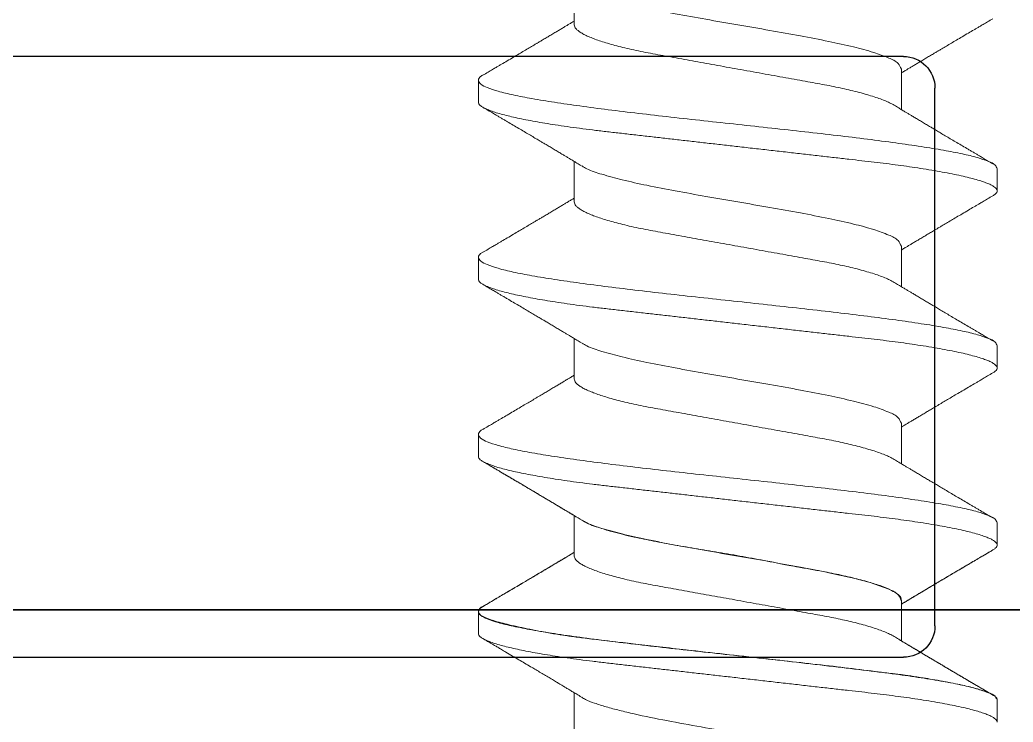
# Model space of a CAD drawing. Extents: x -82 to 113, y -82 to 93.
# Drawn here: x 8.3427 to 8.6567, y 87.023 to 87.245 of the extents above; entities that cross this region are included whole.
import ezdxf

# ---------------------------------------------------------------- set-up
doc = ezdxf.new("R2010")
doc.units = 0
doc.header["$MEASUREMENT"] = 0
doc.linetypes.add('SLD-Solid', pattern=[0])
doc.layers.get('0').update_dxf_attribs({"linetype": 'CONTINUOUS'})
for name, color, linetype in [('Ballons', 7, 'CONTINUOUS'), ('DIM', 7, 'CONTINUOUS'), ('INERTIA', 7, 'CONTINUOUS'), ('VENT', 5, 'CONTINUOUS')]:
    doc.layers.add(name, color=color, linetype=linetype)

# ---------------------------------------------------------------- blocks, each defined once
blk = doc.blocks.new('NO 8 2 IN')
at = {"color": 7, "linetype": 'SLD-Solid', "lineweight": 15}
for p, q in [((0.6985, 0.082), (0.6915, 0.082)), ((0.7545, 0.082), (0.7475, 0.082)), ((0.8105, 0.082), (0.8035, 0.082)), ((0.8665, 0.082), (0.8595, 0.082)), ((0.8665, 0.082), (0.85953, 0.082)), ((0.674, 0.05169), (0.66121, 0.05169)), ((0.73, 0.05169), (0.71721, 0.05169)), ((0.786, 0.05169), (0.77321, 0.05169)), ((0.842, 0.05169), (0.82921, 0.05169)), ((0.842, 0.05169), (0.82921, 0.05169)), ((0.898, 0.05169), (0.88521, 0.05169)), ((0.688, -0.05169), (0.70079, -0.05169)), ((0.744, -0.05169), (0.75679, -0.05169)), ((0.8, -0.05169), (0.81279, -0.05169)), ((0.85597, -0.05169), (0.86879, -0.05169)), ((0.856, -0.05169), (0.86879, -0.05169)), ((0.7195, -0.082), (0.7265, -0.082)), ((0.7755, -0.082), (0.7825, -0.082)), ((0.8315, -0.082), (0.8385, -0.082)), ((0.8875, -0.082), (0.8945, -0.082)), ((0.8875, -0.082), (0.8945, -0.082))]:
    blk.add_line(p, q, dxfattribs=at)
for points, knots in [([(0.68986, 0.08045), (0.68999, 0.08074), (0.69031, 0.08144), (0.69152, 0.08233), (0.69307, 0.08107), (0.69401, 0.07885), (0.69518, 0.07537), (0.69628, 0.07064), (0.69743, 0.0647), (0.69857, 0.05766), (0.69972, 0.04964), (0.70088, 0.04077), (0.70203, 0.0312), (0.70319, 0.0211), (0.70434, 0.01064), (0.7055, 0), (0.70666, -0.01064), (0.70781, -0.0211), (0.70897, -0.03121), (0.71012, -0.04077), (0.71128, -0.04964), (0.71243, -0.05766), (0.71357, -0.06471), (0.71472, -0.07062), (0.71581, -0.07541), (0.71699, -0.07877), (0.71793, -0.08123), (0.71908, -0.0818), (0.7195, -0.082)], [0, 0, 0, 0, 0.005731, 0.013729, 0.021728, 0.035806, 0.057192, 0.085897, 0.121575, 0.16369, 0.211566, 0.264413, 0.32135, 0.381419, 0.443609, 0.506868, 0.570127, 0.632316, 0.692385, 0.749321, 0.802168, 0.850043, 0.892157, 0.927835, 0.956539, 0.977925, 0.992001, 1, 1, 1, 1]), ([(0.6985, 0.082), (0.69867, 0.08196), (0.69908, 0.08188), (0.69959, 0.08134), (0.70013, 0.08055), (0.70067, 0.07943), (0.70124, 0.078), (0.70182, 0.07624), (0.70239, 0.07424), (0.70294, 0.07201), (0.70349, 0.06959), (0.70404, 0.06692), (0.70458, 0.06404), (0.70511, 0.06094), (0.70566, 0.05756), (0.7062, 0.05389), (0.70674, 0.04995), (0.70726, 0.04587), (0.70776, 0.04167), (0.70825, 0.03731), (0.70877, 0.03278), (0.70929, 0.02821), (0.70981, 0.02362), (0.71033, 0.01904), (0.71087, 0.01436), (0.71141, 0.00962), (0.71195, 0.00482), (0.71252, -0.00015), (0.7131, -0.00526), (0.71369, -0.01048), (0.71428, -0.01564), (0.71486, -0.02071), (0.71542, -0.02565), (0.71597, -0.03045), (0.71648, -0.03495), (0.71696, -0.03915), (0.7174, -0.04309), (0.71787, -0.04691), (0.71835, -0.05063), (0.71885, -0.05422), (0.71938, -0.05776), (0.71993, -0.06122), (0.72052, -0.06456), (0.72111, -0.06766), (0.7217, -0.07048), (0.7223, -0.07301), (0.72289, -0.07524), (0.72346, -0.07712), (0.72401, -0.07865), (0.72452, -0.07985), (0.72502, -0.08079), (0.72551, -0.08145), (0.72598, -0.0819), (0.72634, -0.08197), (0.7265, -0.082)], [0, 0, 0, 0, 0.003092, 0.007218, 0.012848, 0.020196, 0.029358, 0.040368, 0.053221, 0.066587, 0.081415, 0.097635, 0.11516, 0.13389, 0.153715, 0.176448, 0.200174, 0.224724, 0.249924, 0.275905, 0.303091, 0.331379, 0.358167, 0.385658, 0.413725, 0.442232, 0.471038, 0.499994, 0.531578, 0.562966, 0.593968, 0.624401, 0.654092, 0.682884, 0.710636, 0.735058, 0.758526, 0.78147, 0.803831, 0.825476, 0.846274, 0.867849, 0.888108, 0.906911, 0.924131, 0.939662, 0.953422, 0.965357, 0.974672, 0.982441, 0.988705, 0.993557, 0.99719, 1, 1, 1, 1]), ([(0.74586, 0.08045), (0.74599, 0.08074), (0.74631, 0.08144), (0.74752, 0.08233), (0.74907, 0.08107), (0.75001, 0.07885), (0.75118, 0.07537), (0.75228, 0.07064), (0.75343, 0.0647), (0.75457, 0.05766), (0.75572, 0.04964), (0.75688, 0.04077), (0.75803, 0.0312), (0.75919, 0.0211), (0.76034, 0.01064), (0.7615, 0), (0.76266, -0.01064), (0.76381, -0.0211), (0.76497, -0.03121), (0.76612, -0.04077), (0.76728, -0.04964), (0.76843, -0.05766), (0.76957, -0.06471), (0.77072, -0.07062), (0.77181, -0.07541), (0.77299, -0.07877), (0.77393, -0.08123), (0.77508, -0.0818), (0.7755, -0.082)], [0, 0, 0, 0, 0.0057312, 0.0137294, 0.0217283, 0.0358057, 0.0571924, 0.0858972, 0.1215754, 0.1636904, 0.2115661, 0.2644133, 0.3213499, 0.3814193, 0.4436088, 0.5068678, 0.5701267, 0.6323161, 0.6923852, 0.7493214, 0.8021681, 0.8500432, 0.8921576, 0.9278349, 0.956539, 0.9779248, 0.9920013, 1, 1, 1, 1]), ([(0.7545, 0.082), (0.75467, 0.08196), (0.75508, 0.08188), (0.75559, 0.08134), (0.75613, 0.08055), (0.75667, 0.07943), (0.75724, 0.078), (0.75782, 0.07624), (0.75839, 0.07424), (0.75894, 0.07201), (0.75949, 0.06959), (0.76004, 0.06692), (0.76058, 0.06404), (0.76111, 0.06094), (0.76166, 0.05756), (0.7622, 0.05389), (0.76274, 0.04995), (0.76326, 0.04587), (0.76376, 0.04167), (0.76425, 0.03731), (0.76477, 0.03278), (0.76529, 0.02821), (0.76581, 0.02362), (0.76633, 0.01904), (0.76687, 0.01436), (0.76741, 0.00962), (0.76795, 0.00482), (0.76852, -0.00015), (0.7691, -0.00526), (0.76969, -0.01048), (0.77028, -0.01564), (0.77086, -0.02071), (0.77142, -0.02565), (0.77197, -0.03045), (0.77248, -0.03495), (0.77296, -0.03915), (0.7734, -0.04309), (0.77387, -0.04691), (0.77435, -0.05063), (0.77485, -0.05422), (0.77538, -0.05776), (0.77593, -0.06122), (0.77652, -0.06456), (0.77711, -0.06766), (0.7777, -0.07048), (0.7783, -0.07301), (0.77889, -0.07524), (0.77946, -0.07712), (0.78001, -0.07865), (0.78052, -0.07985), (0.78102, -0.08079), (0.78151, -0.08145), (0.78198, -0.0819), (0.78234, -0.08197), (0.7825, -0.082)], [0, 0, 0, 0, 0.003092, 0.007218, 0.012848, 0.020196, 0.029358, 0.040369, 0.053221, 0.066587, 0.081415, 0.097635, 0.11516, 0.13389, 0.153715, 0.176448, 0.200174, 0.224724, 0.249924, 0.275906, 0.303091, 0.331379, 0.358168, 0.385658, 0.413725, 0.442232, 0.471038, 0.499995, 0.531578, 0.562966, 0.593969, 0.624401, 0.654092, 0.682884, 0.710636, 0.735058, 0.758527, 0.78147, 0.803831, 0.825476, 0.846274, 0.867849, 0.888108, 0.906911, 0.924131, 0.939662, 0.953422, 0.965357, 0.974673, 0.982441, 0.988705, 0.993557, 0.99719, 1, 1, 1, 1]), ([(0.80186, 0.08045), (0.80199, 0.08074), (0.80231, 0.08144), (0.80352, 0.08233), (0.80507, 0.08107), (0.80601, 0.07885), (0.80718, 0.07537), (0.80828, 0.07064), (0.80943, 0.0647), (0.81057, 0.05766), (0.81172, 0.04964), (0.81288, 0.04077), (0.81403, 0.0312), (0.81519, 0.0211), (0.81634, 0.01064), (0.8175, 0), (0.81866, -0.01064), (0.81981, -0.0211), (0.82097, -0.03121), (0.82212, -0.04077), (0.82328, -0.04964), (0.82443, -0.05766), (0.82557, -0.06471), (0.82672, -0.07062), (0.82781, -0.07541), (0.82899, -0.07877), (0.82993, -0.08123), (0.83108, -0.0818), (0.8315, -0.082)], [0, 0, 0, 0, 0.005731, 0.013729, 0.021728, 0.035806, 0.057192, 0.085897, 0.121575, 0.16369, 0.211566, 0.264413, 0.32135, 0.381419, 0.443609, 0.506868, 0.570127, 0.632316, 0.692385, 0.749321, 0.802168, 0.850043, 0.892158, 0.927835, 0.956539, 0.977925, 0.992002, 1, 1, 1, 1]), ([(0.8105, 0.082), (0.81067, 0.08196), (0.81108, 0.08188), (0.81159, 0.08134), (0.81213, 0.08055), (0.81267, 0.07943), (0.81324, 0.078), (0.81382, 0.07624), (0.81439, 0.07424), (0.81494, 0.07201), (0.81549, 0.06959), (0.81604, 0.06692), (0.81658, 0.06404), (0.81711, 0.06094), (0.81766, 0.05756), (0.8182, 0.05389), (0.81874, 0.04995), (0.81926, 0.04587), (0.81976, 0.04167), (0.82025, 0.03731), (0.82077, 0.03278), (0.82129, 0.02821), (0.82181, 0.02362), (0.82233, 0.01904), (0.82287, 0.01436), (0.82341, 0.00962), (0.82395, 0.00482), (0.82452, -0.00015), (0.8251, -0.00526), (0.82569, -0.01048), (0.82628, -0.01564), (0.82686, -0.02071), (0.82742, -0.02565), (0.82797, -0.03045), (0.82848, -0.03495), (0.82896, -0.03915), (0.8294, -0.04309), (0.82987, -0.04691), (0.83035, -0.05063), (0.83085, -0.05422), (0.83138, -0.05776), (0.83193, -0.06122), (0.83252, -0.06456), (0.83311, -0.06766), (0.8337, -0.07048), (0.8343, -0.07301), (0.83489, -0.07524), (0.83546, -0.07712), (0.83601, -0.07865), (0.83652, -0.07985), (0.83702, -0.08079), (0.83751, -0.08145), (0.83798, -0.0819), (0.83834, -0.08197), (0.8385, -0.082)], [0, 0, 0, 0, 0.003092, 0.007218, 0.012848, 0.020196, 0.029358, 0.040369, 0.053221, 0.066587, 0.081415, 0.097635, 0.11516, 0.13389, 0.153715, 0.176448, 0.200175, 0.224724, 0.249925, 0.275906, 0.303091, 0.331379, 0.358168, 0.385658, 0.413725, 0.442232, 0.471038, 0.499995, 0.531578, 0.562967, 0.593969, 0.624401, 0.654092, 0.682884, 0.710637, 0.735058, 0.758527, 0.78147, 0.803831, 0.825476, 0.846274, 0.867849, 0.888108, 0.906911, 0.924131, 0.939662, 0.953423, 0.965357, 0.974673, 0.982441, 0.988705, 0.993557, 0.99719, 1, 1, 1, 1]), ([(0.85786, 0.08045), (0.85799, 0.08074), (0.85831, 0.08144), (0.85952, 0.08233), (0.86107, 0.08107), (0.86201, 0.07885), (0.86318, 0.07537), (0.86428, 0.07064), (0.86543, 0.0647), (0.86657, 0.05766), (0.86772, 0.04964), (0.86888, 0.04077), (0.87003, 0.0312), (0.87119, 0.0211), (0.87234, 0.01064), (0.8735, 0), (0.87466, -0.01064), (0.87581, -0.0211), (0.87697, -0.03121), (0.87812, -0.04077), (0.87928, -0.04964), (0.88043, -0.05766), (0.88157, -0.06471), (0.88272, -0.07062), (0.88381, -0.07541), (0.885, -0.07875), (0.88587, -0.08116), (0.88692, -0.08168), (0.88724, -0.08185)], [0, 0, 0, 0, 0.005741, 0.013754, 0.021767, 0.035869, 0.057293, 0.086049, 0.12179, 0.163979, 0.21194, 0.26488, 0.321917, 0.382093, 0.444392, 0.507763, 0.571133, 0.633432, 0.693607, 0.750644, 0.803584, 0.851544, 0.893732, 0.929473, 0.958227, 0.979651, 0.993752, 1, 1, 1, 1]), ([(0.85793, 0.08041), (0.85812, 0.08085), (0.85848, 0.08171), (0.86026, 0.08222), (0.86147, 0.07989), (0.86259, 0.07684), (0.86388, 0.07178), (0.86496, 0.06668), (0.86576, 0.06251), (0.86618, 0.06019), (0.8664, 0.05897), (0.86651, 0.05835), (0.86657, 0.05803), (0.8666, 0.05788), (0.86661, 0.0578), (0.86662, 0.05776), (0.86662, 0.05774), (0.86662, 0.05773), (0.86662, 0.05772), (0.86662, 0.05772), (0.86662, 0.05772), (0.86662, 0.05772), (0.86672, 0.05703), (0.86692, 0.05588), (0.86716, 0.05417), (0.8674, 0.05248), (0.86767, 0.05045), (0.86798, 0.04808), (0.86832, 0.04532), (0.8687, 0.04217), (0.8692, 0.03776), (0.86987, 0.0319), (0.87072, 0.02442), (0.87179, 0.01508), (0.87301, 0.00415), (0.87436, -0.00798), (0.87571, -0.01994), (0.87706, -0.0313), (0.87814, -0.04029), (0.87885, -0.04621), (0.87918, -0.04903), (0.87935, -0.0504), (0.87943, -0.05108), (0.87947, -0.05141), (0.87949, -0.05158), (0.8795, -0.05166), (0.8795, -0.0517), (0.8795, -0.05172), (0.87951, -0.05173), (0.87951, -0.05174), (0.87951, -0.05174), (0.87951, -0.05174), (0.87953, -0.0519), (0.87957, -0.05228), (0.87966, -0.05293), (0.87977, -0.05374), (0.88005, -0.05565), (0.88045, -0.05825), (0.881, -0.06161), (0.88155, -0.06478), (0.88233, -0.06881), (0.88327, -0.07305), (0.88436, -0.07695), (0.88531, -0.07952), (0.88613, -0.08101), (0.88682, -0.08185), (0.88732, -0.08196), (0.8875, -0.082)], [0, 0, 0, 0, 0.008288, 0.015815, 0.02672, 0.047073, 0.077224, 0.116716, 0.13973, 0.152002, 0.158323, 0.161529, 0.163143, 0.163953, 0.164359, 0.164562, 0.164663, 0.164714, 0.164739, 0.164752, 0.164758, 0.164762, 0.164765, 0.17707, 0.185225, 0.195238, 0.207216, 0.221279, 0.23755, 0.256156, 0.277217, 0.315911, 0.360164, 0.409986, 0.481747, 0.554052, 0.625314, 0.693969, 0.755924, 0.785062, 0.799105, 0.805988, 0.809393, 0.811087, 0.811931, 0.812353, 0.812564, 0.812669, 0.812722, 0.812748, 0.812761, 0.812768, 0.812771, 0.815653, 0.819509, 0.824314, 0.830037, 0.853487, 0.870809, 0.889988, 0.91033, 0.943276, 0.966454, 0.981801, 0.99127, 0.996748, 1, 1, 1, 1]), ([(0.8665, 0.082), (0.86667, 0.08196), (0.86708, 0.08188), (0.86759, 0.08134), (0.86813, 0.08055), (0.86867, 0.07943), (0.86924, 0.078), (0.86982, 0.07624), (0.87039, 0.07424), (0.87094, 0.07201), (0.87149, 0.06959), (0.87204, 0.06692), (0.87258, 0.06404), (0.87311, 0.06094), (0.87366, 0.05756), (0.8742, 0.05389), (0.87474, 0.04995), (0.87526, 0.04587), (0.87576, 0.04167), (0.87625, 0.03731), (0.87677, 0.03278), (0.87729, 0.02821), (0.87781, 0.02362), (0.87833, 0.01904), (0.87887, 0.01436), (0.87941, 0.00962), (0.87995, 0.00482), (0.88052, -0.00015), (0.8811, -0.00526), (0.88169, -0.01048), (0.88228, -0.01564), (0.88286, -0.02071), (0.88342, -0.02565), (0.88397, -0.03045), (0.88448, -0.03495), (0.88496, -0.03915), (0.8854, -0.04309), (0.88587, -0.04691), (0.88635, -0.05063), (0.88685, -0.05422), (0.88738, -0.05776), (0.88793, -0.06122), (0.88852, -0.06456), (0.88911, -0.06766), (0.8897, -0.07048), (0.8903, -0.07301), (0.89089, -0.07524), (0.89146, -0.07712), (0.89201, -0.07865), (0.89252, -0.07985), (0.89302, -0.08079), (0.89351, -0.08145), (0.89398, -0.0819), (0.89434, -0.08197), (0.8945, -0.082)], [0, 0, 0, 0, 0.003092, 0.007218, 0.012848, 0.020196, 0.029358, 0.040369, 0.053221, 0.066587, 0.081415, 0.097635, 0.11516, 0.13389, 0.153715, 0.176448, 0.200175, 0.224724, 0.249925, 0.275906, 0.303091, 0.331379, 0.358168, 0.385658, 0.413725, 0.442232, 0.471038, 0.499995, 0.531578, 0.562967, 0.593969, 0.624401, 0.654092, 0.682884, 0.710637, 0.735058, 0.758527, 0.78147, 0.803831, 0.825476, 0.846274, 0.867849, 0.888108, 0.906911, 0.924131, 0.939662, 0.953423, 0.965357, 0.974673, 0.982441, 0.988705, 0.993557, 0.99719, 1, 1, 1, 1]), ([(0.8665, 0.082), (0.86667, 0.08196), (0.86708, 0.08188), (0.86759, 0.08134), (0.86813, 0.08055), (0.86867, 0.07943), (0.86924, 0.078), (0.86982, 0.07624), (0.87039, 0.07424), (0.87094, 0.07201), (0.87149, 0.06959), (0.87204, 0.06692), (0.87258, 0.06404), (0.87311, 0.06094), (0.87366, 0.05756), (0.8742, 0.05389), (0.87474, 0.04995), (0.87526, 0.04587), (0.87576, 0.04167), (0.87625, 0.03731), (0.87677, 0.03278), (0.87729, 0.02821), (0.87781, 0.02362), (0.87833, 0.01904), (0.87887, 0.01436), (0.87941, 0.00962), (0.87995, 0.00482), (0.88052, -0.00015), (0.8811, -0.00526), (0.88169, -0.01048), (0.88228, -0.01564), (0.88286, -0.02071), (0.88342, -0.02565), (0.88397, -0.03045), (0.88448, -0.03495), (0.88496, -0.03915), (0.8854, -0.04309), (0.88587, -0.04691), (0.88635, -0.05063), (0.88685, -0.05422), (0.88738, -0.05776), (0.88793, -0.06122), (0.88852, -0.06456), (0.88911, -0.06766), (0.8897, -0.07048), (0.8903, -0.07301), (0.89089, -0.07524), (0.89146, -0.07712), (0.89201, -0.07865), (0.89252, -0.07985), (0.89302, -0.08079), (0.89351, -0.08145), (0.89398, -0.0819), (0.89434, -0.08197), (0.8945, -0.082)], [0, 0, 0, 0, 0.0030922, 0.0072181, 0.0128484, 0.0201962, 0.0293579, 0.0403687, 0.0532214, 0.0665875, 0.0814155, 0.097635, 0.1151599, 0.1338904, 0.1537149, 0.1764479, 0.2001745, 0.2247242, 0.2499245, 0.2759056, 0.3030907, 0.3313793, 0.3581676, 0.385658, 0.4137247, 0.4422324, 0.4710383, 0.4999946, 0.5315781, 0.5629665, 0.5939686, 0.6244012, 0.6540923, 0.6828844, 0.7106365, 0.7350577, 0.7585265, 0.7814702, 0.803831, 0.825476, 0.8462743, 0.8678486, 0.8881084, 0.906911, 0.9241308, 0.9396618, 0.9534224, 0.9653573, 0.9746726, 0.982441, 0.9887047, 0.9935572, 0.9971898, 1, 1, 1, 1]), ([(0.68994, 0.08062), (0.68962, 0.08006), (0.68901, 0.07903), (0.68818, 0.07762), (0.68751, 0.07648), (0.68695, 0.07553), (0.68626, 0.07436), (0.68536, 0.07282), (0.68427, 0.07098), (0.68321, 0.06918), (0.68223, 0.06752), (0.6813, 0.06596), (0.68053, 0.06465), (0.67991, 0.06361), (0.67939, 0.06273), (0.67879, 0.06173), (0.67812, 0.0606), (0.67739, 0.05936), (0.67667, 0.05816), (0.67598, 0.057), (0.67533, 0.05592), (0.67474, 0.05493), (0.67419, 0.05401), (0.67365, 0.05311), (0.67319, 0.05234), (0.67289, 0.05184), (0.67279, 0.05169)], [0, 0, 0, 0, 0.057982, 0.10656, 0.145743, 0.175978, 0.205039, 0.26703, 0.335195, 0.395552, 0.453065, 0.507732, 0.55728, 0.588303, 0.615908, 0.648764, 0.691919, 0.733036, 0.777294, 0.8174, 0.853077, 0.889788, 0.920247, 0.948394, 0.983846, 1, 1, 1, 1]), ([(0.71856, 0.04945), (0.71828, 0.04991), (0.71775, 0.05078), (0.71703, 0.05198), (0.71643, 0.05298), (0.71591, 0.05385), (0.7154, 0.05471), (0.71482, 0.05567), (0.71414, 0.05681), (0.7134, 0.05805), (0.71264, 0.05932), (0.71193, 0.06051), (0.71132, 0.06153), (0.71083, 0.06237), (0.7104, 0.06309), (0.71, 0.06377), (0.70943, 0.06472), (0.70868, 0.06599), (0.70774, 0.06758), (0.70673, 0.06928), (0.7057, 0.07104), (0.70481, 0.07255), (0.70409, 0.07376), (0.70357, 0.07465), (0.70305, 0.07552), (0.70249, 0.07647), (0.70182, 0.07762), (0.70099, 0.07903), (0.70039, 0.08006), (0.70006, 0.08062)], [0, 0, 0, 0, 0.045199, 0.083899, 0.116073, 0.141731, 0.167575, 0.198699, 0.235117, 0.276837, 0.318632, 0.357685, 0.39061, 0.417396, 0.438437, 0.459649, 0.482989, 0.529851, 0.581567, 0.636016, 0.6932, 0.750691, 0.780867, 0.809473, 0.836508, 0.864578, 0.900963, 0.9461, 1, 1, 1, 1]), ([(0.74594, 0.08062), (0.74562, 0.08006), (0.74501, 0.07903), (0.74418, 0.07762), (0.74351, 0.07648), (0.74295, 0.07553), (0.74226, 0.07436), (0.74136, 0.07282), (0.74027, 0.07098), (0.73921, 0.06918), (0.73823, 0.06752), (0.7373, 0.06596), (0.73653, 0.06465), (0.73591, 0.06361), (0.73539, 0.06273), (0.73479, 0.06173), (0.73412, 0.0606), (0.73339, 0.05936), (0.73267, 0.05816), (0.73198, 0.057), (0.73133, 0.05592), (0.73074, 0.05493), (0.73019, 0.05401), (0.72965, 0.05311), (0.72919, 0.05234), (0.72889, 0.05184), (0.72879, 0.05169)], [0, 0, 0, 0, 0.057982, 0.10656, 0.145743, 0.175978, 0.205039, 0.267031, 0.335196, 0.395553, 0.453065, 0.507733, 0.55728, 0.588303, 0.615909, 0.648764, 0.691919, 0.733036, 0.777294, 0.817401, 0.853077, 0.889788, 0.920247, 0.948394, 0.983846, 1, 1, 1, 1]), ([(0.77456, 0.04945), (0.77428, 0.04991), (0.77375, 0.05078), (0.77303, 0.05198), (0.77243, 0.05298), (0.77191, 0.05385), (0.7714, 0.05471), (0.77082, 0.05567), (0.77014, 0.05681), (0.7694, 0.05805), (0.76864, 0.05932), (0.76793, 0.06051), (0.76732, 0.06153), (0.76683, 0.06237), (0.7664, 0.06309), (0.766, 0.06377), (0.76543, 0.06472), (0.76468, 0.06599), (0.76374, 0.06758), (0.76273, 0.06928), (0.7617, 0.07104), (0.76081, 0.07255), (0.76009, 0.07376), (0.75957, 0.07465), (0.75905, 0.07552), (0.75849, 0.07647), (0.75782, 0.07762), (0.75699, 0.07903), (0.75639, 0.08006), (0.75606, 0.08062)], [0, 0, 0, 0, 0.0451999, 0.083899, 0.1160726, 0.1417319, 0.1675755, 0.1986995, 0.2351164, 0.2768371, 0.3186332, 0.3576857, 0.3906104, 0.417396, 0.4384372, 0.4596495, 0.4829884, 0.5298514, 0.5815664, 0.6360157, 0.6932004, 0.7506903, 0.7808665, 0.8094736, 0.8365085, 0.8645782, 0.9009622, 0.9460993, 1, 1, 1, 1]), ([(0.80194, 0.08062), (0.80162, 0.08006), (0.80101, 0.07903), (0.80018, 0.07762), (0.79951, 0.07648), (0.79895, 0.07553), (0.79826, 0.07436), (0.79736, 0.07282), (0.79627, 0.07098), (0.79521, 0.06918), (0.79423, 0.06752), (0.7933, 0.06596), (0.79253, 0.06465), (0.79191, 0.06361), (0.79139, 0.06273), (0.79079, 0.06173), (0.79012, 0.0606), (0.78939, 0.05936), (0.78867, 0.05816), (0.78798, 0.057), (0.78733, 0.05592), (0.78674, 0.05493), (0.78619, 0.05401), (0.78565, 0.05311), (0.78519, 0.05234), (0.78489, 0.05184), (0.78479, 0.05169)], [0, 0, 0, 0, 0.057982, 0.10656, 0.145743, 0.175978, 0.205039, 0.267031, 0.335195, 0.395552, 0.453065, 0.507733, 0.557279, 0.588303, 0.615909, 0.648764, 0.691919, 0.733036, 0.777294, 0.8174, 0.853077, 0.889787, 0.920247, 0.948394, 0.983846, 1, 1, 1, 1]), ([(0.83056, 0.04945), (0.83028, 0.04991), (0.82975, 0.05078), (0.82903, 0.05198), (0.82843, 0.05298), (0.82791, 0.05385), (0.8274, 0.05471), (0.82682, 0.05567), (0.82614, 0.05681), (0.8254, 0.05805), (0.82464, 0.05932), (0.82393, 0.06051), (0.82332, 0.06153), (0.82283, 0.06237), (0.8224, 0.06309), (0.822, 0.06377), (0.82143, 0.06472), (0.82068, 0.06599), (0.81974, 0.06758), (0.81873, 0.06928), (0.8177, 0.07104), (0.81681, 0.07255), (0.81609, 0.07376), (0.81557, 0.07465), (0.81505, 0.07552), (0.81449, 0.07647), (0.81382, 0.07762), (0.81299, 0.07903), (0.81239, 0.08006), (0.81206, 0.08062)], [0, 0, 0, 0, 0.045199, 0.083899, 0.116073, 0.141732, 0.167575, 0.1987, 0.235116, 0.276837, 0.318633, 0.357685, 0.39061, 0.417395, 0.438437, 0.45965, 0.482988, 0.529851, 0.581566, 0.636015, 0.6932, 0.75069, 0.780866, 0.809473, 0.836508, 0.864578, 0.900962, 0.946099, 1, 1, 1, 1]), ([(0.83056, 0.04945), (0.83028, 0.04991), (0.82977, 0.05076), (0.82909, 0.05188), (0.82857, 0.05275), (0.82815, 0.05345), (0.82778, 0.05406), (0.82728, 0.0549), (0.82662, 0.056), (0.82585, 0.05729), (0.82508, 0.05858), (0.82428, 0.05993), (0.82344, 0.06134), (0.82263, 0.06269), (0.82194, 0.06386), (0.82129, 0.06496), (0.82066, 0.06602), (0.82002, 0.06711), (0.81932, 0.06828), (0.8185, 0.06968), (0.8175, 0.07137), (0.81634, 0.07334), (0.81504, 0.07555), (0.81359, 0.078), (0.81258, 0.07972), (0.81206, 0.08062)], [0, 0, 0, 0, 0.045353, 0.081555, 0.108572, 0.129196, 0.148888, 0.167788, 0.210444, 0.254777, 0.291591, 0.335499, 0.384247, 0.427876, 0.465291, 0.496675, 0.533955, 0.567023, 0.601469, 0.646254, 0.701492, 0.764493, 0.835236, 0.913735, 1, 1, 1, 1]), ([(0.85794, 0.08062), (0.85762, 0.08006), (0.85701, 0.07903), (0.85618, 0.07762), (0.85551, 0.07648), (0.85495, 0.07553), (0.85426, 0.07436), (0.85336, 0.07282), (0.85227, 0.07098), (0.85121, 0.06918), (0.85023, 0.06752), (0.8493, 0.06596), (0.84853, 0.06465), (0.84791, 0.06361), (0.84739, 0.06273), (0.84679, 0.06173), (0.84612, 0.0606), (0.84539, 0.05936), (0.84467, 0.05816), (0.84398, 0.057), (0.84333, 0.05592), (0.84274, 0.05493), (0.84219, 0.05401), (0.84165, 0.05311), (0.84119, 0.05234), (0.84089, 0.05184), (0.84079, 0.05169)], [0, 0, 0, 0, 0.057982, 0.10656, 0.145743, 0.175979, 0.205039, 0.267031, 0.335196, 0.395553, 0.453065, 0.507733, 0.55728, 0.588303, 0.615909, 0.648764, 0.691919, 0.733036, 0.777295, 0.817401, 0.853077, 0.889788, 0.920247, 0.948394, 0.983846, 1, 1, 1, 1]), ([(0.85794, 0.08062), (0.8575, 0.07986), (0.85666, 0.07844), (0.8555, 0.07646), (0.85451, 0.07477), (0.8537, 0.0734), (0.85306, 0.07233), (0.8526, 0.07154), (0.85226, 0.07096), (0.85188, 0.07032), (0.85137, 0.06946), (0.85064, 0.06821), (0.84978, 0.06677), (0.84889, 0.06527), (0.84789, 0.06357), (0.84671, 0.06159), (0.84531, 0.05923), (0.84411, 0.05722), (0.84313, 0.05559), (0.84238, 0.05433), (0.8416, 0.05302), (0.84105, 0.05212), (0.84079, 0.05169)], [0, 0, 0, 0, 0.078557, 0.146928, 0.205127, 0.253171, 0.28911, 0.316082, 0.334103, 0.349938, 0.382039, 0.422951, 0.47932, 0.53159, 0.578742, 0.655255, 0.736752, 0.823805, 0.864701, 0.906202, 0.954829, 1, 1, 1, 1]), ([(0.88656, 0.04945), (0.88627, 0.04993), (0.88572, 0.05083), (0.88496, 0.05209), (0.88429, 0.05321), (0.88372, 0.05417), (0.88324, 0.05496), (0.88288, 0.05556), (0.88258, 0.05606), (0.8823, 0.05653), (0.88186, 0.05727), (0.88124, 0.05832), (0.88042, 0.05968), (0.87955, 0.06115), (0.87867, 0.06264), (0.8778, 0.06411), (0.87686, 0.06568), (0.87586, 0.06737), (0.87474, 0.06926), (0.87357, 0.07125), (0.8725, 0.07307), (0.87157, 0.07464), (0.87087, 0.07583), (0.87031, 0.07678), (0.86983, 0.0776), (0.86936, 0.0784), (0.86875, 0.07943), (0.8683, 0.0802), (0.86806, 0.08062)], [0, 0, 0, 0, 0.046389, 0.087179, 0.122346, 0.154449, 0.179736, 0.198192, 0.212685, 0.227819, 0.243656, 0.283769, 0.329025, 0.374915, 0.424937, 0.472362, 0.516088, 0.57665, 0.634995, 0.697606, 0.767583, 0.81008, 0.848361, 0.882214, 0.901107, 0.926387, 0.959349, 1, 1, 1, 1]), ([(0.674, 0.05169), (0.6742, 0.05166), (0.67464, 0.05159), (0.67527, 0.05114), (0.6759, 0.05045), (0.67656, 0.04949), (0.67723, 0.04825), (0.6779, 0.04678), (0.67856, 0.04508), (0.67922, 0.0432), (0.67987, 0.0411), (0.68051, 0.0388), (0.68116, 0.03628), (0.6818, 0.03355), (0.68242, 0.03063), (0.68302, 0.0276), (0.68359, 0.02443), (0.68418, 0.02113), (0.68479, 0.01775), (0.68542, 0.0143), (0.68605, 0.01082), (0.68669, 0.00726), (0.68734, 0.00364), (0.68801, -0.00007), (0.6887, -0.00386), (0.68939, -0.00769), (0.69007, -0.01146), (0.69073, -0.01513), (0.69137, -0.01868), (0.69198, -0.02203), (0.69254, -0.02517), (0.69308, -0.02813), (0.69365, -0.03098), (0.69424, -0.03372), (0.69487, -0.03639), (0.69552, -0.03894), (0.69621, -0.04135), (0.6969, -0.04355), (0.69759, -0.0455), (0.69829, -0.0472), (0.69888, -0.04849), (0.6993, -0.04919), (0.69945, -0.04943)], [0, 0, 0, 0, 0.00566, 0.012578, 0.021366, 0.032352, 0.04569, 0.061424, 0.078422, 0.097441, 0.118359, 0.141021, 0.165246, 0.192421, 0.220865, 0.250311, 0.2806, 0.312419, 0.345788, 0.378482, 0.412166, 0.446614, 0.481581, 0.516811, 0.554171, 0.591217, 0.627644, 0.663165, 0.697515, 0.730461, 0.760059, 0.788419, 0.816064, 0.842792, 0.868377, 0.894021, 0.917895, 0.939785, 0.95951, 0.976938, 0.991987, 1, 1, 1, 1]), ([(0.73, 0.05169), (0.7302, 0.05166), (0.73064, 0.05159), (0.73127, 0.05114), (0.7319, 0.05045), (0.73256, 0.04949), (0.73323, 0.04825), (0.7339, 0.04678), (0.73456, 0.04508), (0.73522, 0.0432), (0.73587, 0.0411), (0.73651, 0.0388), (0.73716, 0.03628), (0.7378, 0.03355), (0.73842, 0.03063), (0.73902, 0.0276), (0.73959, 0.02443), (0.74018, 0.02113), (0.74079, 0.01775), (0.74142, 0.0143), (0.74205, 0.01082), (0.74269, 0.00726), (0.74334, 0.00364), (0.74401, -0.00007), (0.7447, -0.00386), (0.74539, -0.00769), (0.74607, -0.01146), (0.74673, -0.01513), (0.74737, -0.01868), (0.74798, -0.02203), (0.74854, -0.02517), (0.74908, -0.02813), (0.74965, -0.03098), (0.75024, -0.03372), (0.75087, -0.03639), (0.75152, -0.03894), (0.75221, -0.04135), (0.7529, -0.04355), (0.75359, -0.0455), (0.75429, -0.0472), (0.75488, -0.04849), (0.7553, -0.04919), (0.75545, -0.04943)], [0, 0, 0, 0, 0.00566, 0.012578, 0.021366, 0.032352, 0.04569, 0.061424, 0.078423, 0.097441, 0.118359, 0.141021, 0.165246, 0.192421, 0.220865, 0.250311, 0.2806, 0.312419, 0.345788, 0.378482, 0.412166, 0.446614, 0.481581, 0.516811, 0.554171, 0.591217, 0.627644, 0.663165, 0.697515, 0.730461, 0.760059, 0.788419, 0.816064, 0.842792, 0.868376, 0.894021, 0.917895, 0.939784, 0.95951, 0.976938, 0.991987, 1, 1, 1, 1]), ([(0.786, 0.05169), (0.7862, 0.05166), (0.78664, 0.05159), (0.78727, 0.05114), (0.7879, 0.05045), (0.78856, 0.04949), (0.78923, 0.04825), (0.7899, 0.04678), (0.79056, 0.04508), (0.79122, 0.0432), (0.79187, 0.0411), (0.79251, 0.0388), (0.79316, 0.03628), (0.7938, 0.03355), (0.79442, 0.03063), (0.79502, 0.0276), (0.79559, 0.02443), (0.79618, 0.02113), (0.79679, 0.01775), (0.79742, 0.0143), (0.79805, 0.01082), (0.79869, 0.00726), (0.79934, 0.00364), (0.80001, -0.00007), (0.8007, -0.00386), (0.80139, -0.00769), (0.80207, -0.01146), (0.80273, -0.01513), (0.80337, -0.01868), (0.80398, -0.02203), (0.80454, -0.02517), (0.80508, -0.02813), (0.80565, -0.03098), (0.80624, -0.03372), (0.80687, -0.03639), (0.80752, -0.03894), (0.80821, -0.04135), (0.8089, -0.04355), (0.80959, -0.0455), (0.81029, -0.0472), (0.81088, -0.04849), (0.8113, -0.04919), (0.81145, -0.04943)], [0, 0, 0, 0, 0.0056599, 0.0125775, 0.0213656, 0.0323516, 0.0456897, 0.0614235, 0.0784225, 0.0974411, 0.1183588, 0.1410211, 0.1652461, 0.1924205, 0.2208649, 0.2503105, 0.2805998, 0.3124188, 0.3457879, 0.3784824, 0.4121662, 0.4466137, 0.4815809, 0.5168112, 0.5541709, 0.5912169, 0.6276443, 0.663165, 0.6975153, 0.7304612, 0.760059, 0.7884191, 0.8160641, 0.8427916, 0.8683764, 0.8940213, 0.9178954, 0.9397845, 0.9595098, 0.9769376, 0.9919873, 1, 1, 1, 1]), ([(0.842, 0.05169), (0.8422, 0.05166), (0.84264, 0.05159), (0.84327, 0.05114), (0.8439, 0.05045), (0.84456, 0.04949), (0.84523, 0.04825), (0.8459, 0.04678), (0.84656, 0.04508), (0.84722, 0.0432), (0.84787, 0.0411), (0.84851, 0.0388), (0.84916, 0.03628), (0.8498, 0.03355), (0.85042, 0.03063), (0.85102, 0.0276), (0.85159, 0.02443), (0.85218, 0.02113), (0.85279, 0.01775), (0.85342, 0.0143), (0.85405, 0.01082), (0.85469, 0.00726), (0.85534, 0.00364), (0.85601, -0.00007), (0.8567, -0.00386), (0.85739, -0.00769), (0.85807, -0.01146), (0.85873, -0.01513), (0.85937, -0.01868), (0.85998, -0.02203), (0.86054, -0.02517), (0.86108, -0.02813), (0.86165, -0.03098), (0.86224, -0.03372), (0.86287, -0.03639), (0.86352, -0.03894), (0.86421, -0.04135), (0.8649, -0.04355), (0.86559, -0.0455), (0.86629, -0.0472), (0.86688, -0.04849), (0.8673, -0.04919), (0.86745, -0.04943)], [0, 0, 0, 0, 0.00566, 0.012578, 0.021366, 0.032352, 0.04569, 0.061424, 0.078423, 0.097441, 0.118359, 0.141021, 0.165246, 0.192421, 0.220865, 0.250311, 0.2806, 0.312419, 0.345788, 0.378482, 0.412166, 0.446614, 0.481581, 0.516811, 0.554171, 0.591217, 0.627644, 0.663165, 0.697515, 0.730461, 0.760059, 0.788419, 0.816064, 0.842792, 0.868377, 0.894021, 0.917895, 0.939784, 0.95951, 0.976938, 0.991987, 1, 1, 1, 1]), ([(0.842, 0.05169), (0.8422, 0.05166), (0.84264, 0.05159), (0.84327, 0.05114), (0.8439, 0.05045), (0.84456, 0.04949), (0.84523, 0.04825), (0.8459, 0.04678), (0.84656, 0.04508), (0.84722, 0.0432), (0.84787, 0.0411), (0.84851, 0.0388), (0.84916, 0.03628), (0.8498, 0.03355), (0.85042, 0.03063), (0.85102, 0.0276), (0.85159, 0.02443), (0.85218, 0.02113), (0.85279, 0.01775), (0.85342, 0.0143), (0.85405, 0.01082), (0.85469, 0.00726), (0.85534, 0.00364), (0.85601, -0.00007), (0.8567, -0.00386), (0.85739, -0.00769), (0.85807, -0.01146), (0.85873, -0.01513), (0.85937, -0.01868), (0.85998, -0.02203), (0.86054, -0.02517), (0.86108, -0.02813), (0.86165, -0.03098), (0.86224, -0.03372), (0.86287, -0.03639), (0.86352, -0.03894), (0.86421, -0.04135), (0.8649, -0.04355), (0.86559, -0.0455), (0.86629, -0.0472), (0.86688, -0.04849), (0.8673, -0.04919), (0.86745, -0.04943)], [0, 0, 0, 0, 0.00566, 0.012578, 0.021366, 0.032352, 0.04569, 0.061424, 0.078423, 0.097441, 0.118359, 0.141021, 0.165246, 0.19242, 0.220865, 0.25031, 0.2806, 0.312418, 0.345788, 0.378482, 0.412166, 0.446613, 0.48158, 0.516811, 0.55417, 0.591216, 0.627643, 0.663164, 0.697514, 0.73046, 0.760058, 0.788418, 0.816063, 0.84279, 0.868375, 0.89402, 0.917894, 0.939783, 0.959508, 0.976936, 0.991986, 1, 1, 1, 1]), ([(0.66263, 0.04922), (0.66293, 0.04874), (0.66414, 0.04681), (0.66541, 0.04246), (0.66718, 0.03613), (0.66885, 0.02837), (0.67057, 0.01954), (0.67228, 0.00996), (0.674, 0), (0.67572, -0.00996), (0.67743, -0.01954), (0.67914, -0.02838), (0.68085, -0.0361), (0.6825, -0.04254), (0.68424, -0.04717), (0.68568, -0.05064), (0.68737, -0.0514), (0.688, -0.05169)], [0, 0, 0, 0, 0.016211, 0.064626, 0.128031, 0.204413, 0.291076, 0.384847, 0.48225, 0.579652, 0.673423, 0.760084, 0.836464, 0.899866, 0.948278, 0.980851, 1, 1, 1, 1]), ([(0.71863, 0.04922), (0.71893, 0.04874), (0.72014, 0.04681), (0.72141, 0.04246), (0.72318, 0.03613), (0.72485, 0.02837), (0.72657, 0.01954), (0.72828, 0.00996), (0.73, 0), (0.73172, -0.00996), (0.73343, -0.01954), (0.73514, -0.02838), (0.73685, -0.0361), (0.7385, -0.04254), (0.74024, -0.04717), (0.74168, -0.05064), (0.74337, -0.0514), (0.744, -0.05169)], [0, 0, 0, 0, 0.016211, 0.064626, 0.128031, 0.204413, 0.291076, 0.384847, 0.48225, 0.579652, 0.673423, 0.760083, 0.836464, 0.899866, 0.948278, 0.98085, 1, 1, 1, 1]), ([(0.77463, 0.04922), (0.77493, 0.04874), (0.77614, 0.04681), (0.77741, 0.04246), (0.77918, 0.03613), (0.78085, 0.02837), (0.78257, 0.01954), (0.78428, 0.00996), (0.786, 0), (0.78772, -0.00996), (0.78943, -0.01954), (0.79114, -0.02838), (0.79285, -0.0361), (0.7945, -0.04254), (0.79624, -0.04717), (0.79768, -0.05064), (0.79937, -0.0514), (0.8, -0.05169)], [0, 0, 0, 0, 0.016211, 0.064626, 0.128031, 0.204413, 0.291076, 0.384847, 0.48225, 0.579652, 0.673423, 0.760083, 0.836464, 0.899866, 0.948278, 0.98085, 1, 1, 1, 1]), ([(0.8306, 0.04945), (0.83097, 0.04876), (0.83188, 0.04705), (0.83304, 0.04382), (0.83415, 0.04018), (0.83514, 0.03637), (0.83617, 0.03196), (0.83731, 0.02643), (0.83854, 0.01976), (0.83975, 0.01261), (0.84096, 0.00512), (0.8423, -0.00255), (0.84338, -0.00832), (0.84413, -0.01213), (0.84446, -0.01375), (0.84474, -0.01511), (0.84507, -0.01686), (0.84556, -0.01963), (0.84622, -0.0234), (0.84689, -0.02713), (0.84755, -0.03046), (0.84818, -0.03342), (0.84903, -0.03708), (0.85009, -0.04113), (0.85137, -0.0452), (0.85266, -0.0484), (0.8539, -0.05041), (0.85511, -0.05174), (0.85582, -0.05159), (0.85597, -0.05156)], [0, 0, 0, 0, 0.0222964, 0.0549502, 0.0975425, 0.1306887, 0.1669662, 0.2265783, 0.2913754, 0.3600535, 0.4330742, 0.5076135, 0.5817689, 0.6000607, 0.6182046, 0.6289887, 0.6394203, 0.6689217, 0.7091003, 0.7482903, 0.7768622, 0.8057724, 0.8346003, 0.8837241, 0.9246536, 0.9567822, 0.9800164, 0.9955232, 1, 1, 1, 1]), ([(0.83063, 0.04922), (0.83093, 0.04874), (0.83214, 0.04681), (0.83341, 0.04246), (0.83518, 0.03613), (0.83685, 0.02837), (0.83857, 0.01954), (0.84028, 0.00996), (0.842, 0), (0.84372, -0.00996), (0.84543, -0.01954), (0.84714, -0.02838), (0.84885, -0.0361), (0.8505, -0.04254), (0.85224, -0.04717), (0.85368, -0.05064), (0.85537, -0.0514), (0.856, -0.05169)], [0, 0, 0, 0, 0.016211, 0.064626, 0.128031, 0.204413, 0.291075, 0.384847, 0.48225, 0.579652, 0.673423, 0.760083, 0.836464, 0.899866, 0.948278, 0.98085, 1, 1, 1, 1]), ([(0.88663, 0.04935), (0.88687, 0.04896), (0.88765, 0.04767), (0.88859, 0.04505), (0.88975, 0.04147), (0.89085, 0.03729), (0.89235, 0.03091), (0.89408, 0.02228), (0.89602, 0.01161), (0.89786, 0.00098), (0.89959, -0.00906), (0.90121, -0.01816), (0.90272, -0.02609), (0.90412, -0.03276), (0.90541, -0.03818), (0.90658, -0.04242), (0.9077, -0.04583), (0.90877, -0.04841), (0.90982, -0.0502), (0.91072, -0.05122), (0.91142, -0.05161), (0.91184, -0.05168), (0.91196, -0.05169), (0.912, -0.05169)], [0, 0, 0, 0, 0.012925, 0.04286, 0.078968, 0.120332, 0.165947, 0.265875, 0.371123, 0.475227, 0.573222, 0.661694, 0.73866, 0.803355, 0.855965, 0.897367, 0.928888, 0.95826, 0.976717, 0.987833, 0.996617, 0.998881, 1, 1, 1, 1]), ([(0.69944, -0.04945), (0.69972, -0.04991), (0.70025, -0.05078), (0.70097, -0.05198), (0.70157, -0.05298), (0.70209, -0.05385), (0.7026, -0.05471), (0.70318, -0.05567), (0.70386, -0.05681), (0.7046, -0.05805), (0.70536, -0.05932), (0.70607, -0.06051), (0.70668, -0.06153), (0.70717, -0.06237), (0.7076, -0.06309), (0.708, -0.06377), (0.70857, -0.06472), (0.70932, -0.06599), (0.71026, -0.06758), (0.71127, -0.06928), (0.7123, -0.07104), (0.71319, -0.07255), (0.71391, -0.07376), (0.71443, -0.07465), (0.71495, -0.07552), (0.71551, -0.07647), (0.71618, -0.07762), (0.71701, -0.07903), (0.71761, -0.08006), (0.71794, -0.08062)], [0, 0, 0, 0, 0.045199, 0.0839, 0.116073, 0.141732, 0.167576, 0.1987, 0.235116, 0.276837, 0.318633, 0.357686, 0.390611, 0.417395, 0.438437, 0.45965, 0.482988, 0.529851, 0.581566, 0.636015, 0.693201, 0.75069, 0.780866, 0.809473, 0.836509, 0.864578, 0.900962, 0.946099, 1, 1, 1, 1]), ([(0.75544, -0.04945), (0.75572, -0.04991), (0.75625, -0.05078), (0.75697, -0.05198), (0.75757, -0.05298), (0.75809, -0.05385), (0.7586, -0.05471), (0.75918, -0.05567), (0.75986, -0.05681), (0.7606, -0.05805), (0.76136, -0.05932), (0.76207, -0.06051), (0.76268, -0.06153), (0.76317, -0.06237), (0.7636, -0.06309), (0.764, -0.06377), (0.76457, -0.06472), (0.76532, -0.06599), (0.76626, -0.06758), (0.76727, -0.06928), (0.7683, -0.07104), (0.76919, -0.07255), (0.76991, -0.07376), (0.77043, -0.07465), (0.77095, -0.07552), (0.77151, -0.07647), (0.77218, -0.07762), (0.77301, -0.07903), (0.77361, -0.08006), (0.77394, -0.08062)], [0, 0, 0, 0, 0.045199, 0.083899, 0.116073, 0.141732, 0.167575, 0.1987, 0.235116, 0.276837, 0.318633, 0.357685, 0.39061, 0.417395, 0.438437, 0.45965, 0.482988, 0.529851, 0.581566, 0.636015, 0.6932, 0.75069, 0.780866, 0.809473, 0.836508, 0.864578, 0.900962, 0.946099, 1, 1, 1, 1]), ([(0.81144, -0.04945), (0.81172, -0.04991), (0.81225, -0.05078), (0.81297, -0.05198), (0.81357, -0.05298), (0.81409, -0.05385), (0.8146, -0.05471), (0.81518, -0.05567), (0.81586, -0.05681), (0.8166, -0.05805), (0.81736, -0.05932), (0.81807, -0.06051), (0.81868, -0.06153), (0.81917, -0.06237), (0.8196, -0.06309), (0.82, -0.06377), (0.82057, -0.06472), (0.82132, -0.06599), (0.82226, -0.06758), (0.82327, -0.06928), (0.8243, -0.07104), (0.82519, -0.07255), (0.82591, -0.07376), (0.82643, -0.07465), (0.82695, -0.07552), (0.82751, -0.07647), (0.82818, -0.07762), (0.82901, -0.07903), (0.82961, -0.08006), (0.82994, -0.08062)], [0, 0, 0, 0, 0.0452, 0.083899, 0.116073, 0.141732, 0.167575, 0.1987, 0.235116, 0.276837, 0.318633, 0.357686, 0.39061, 0.417396, 0.438437, 0.45965, 0.482988, 0.529851, 0.581566, 0.636016, 0.6932, 0.75069, 0.780867, 0.809474, 0.836508, 0.864578, 0.900962, 0.946099, 1, 1, 1, 1]), ([(0.86744, -0.04945), (0.86772, -0.04991), (0.86825, -0.05078), (0.86897, -0.05198), (0.86957, -0.05298), (0.87009, -0.05385), (0.8706, -0.05471), (0.87118, -0.05567), (0.87186, -0.05681), (0.8726, -0.05805), (0.87336, -0.05932), (0.87407, -0.06051), (0.87468, -0.06153), (0.87517, -0.06237), (0.8756, -0.06309), (0.876, -0.06377), (0.87657, -0.06472), (0.87732, -0.06599), (0.87826, -0.06758), (0.87927, -0.06928), (0.8803, -0.07104), (0.88119, -0.07255), (0.88191, -0.07376), (0.88243, -0.07465), (0.88295, -0.07552), (0.88351, -0.07647), (0.88418, -0.07762), (0.88501, -0.07903), (0.88561, -0.08006), (0.88594, -0.08062)], [0, 0, 0, 0, 0.045199, 0.083899, 0.116073, 0.141731, 0.167575, 0.1987, 0.235116, 0.276837, 0.318633, 0.357685, 0.39061, 0.417395, 0.438437, 0.459649, 0.482988, 0.529851, 0.581566, 0.636015, 0.6932, 0.75069, 0.780866, 0.809473, 0.836508, 0.864578, 0.900962, 0.946099, 1, 1, 1, 1]), ([(0.86744, -0.04945), (0.86772, -0.04991), (0.86823, -0.05076), (0.86891, -0.05188), (0.86943, -0.05275), (0.86985, -0.05345), (0.87022, -0.05406), (0.87072, -0.0549), (0.87138, -0.056), (0.87215, -0.05729), (0.87292, -0.05858), (0.87372, -0.05993), (0.87456, -0.06134), (0.87537, -0.06269), (0.87606, -0.06386), (0.87671, -0.06496), (0.87734, -0.06602), (0.87798, -0.06711), (0.87868, -0.06828), (0.8795, -0.06968), (0.8805, -0.07137), (0.88166, -0.07334), (0.88296, -0.07555), (0.88441, -0.078), (0.88542, -0.07972), (0.88594, -0.08062)], [0, 0, 0, 0, 0.045353, 0.081555, 0.108572, 0.129196, 0.148888, 0.167788, 0.210444, 0.254778, 0.291592, 0.335499, 0.384247, 0.427876, 0.465292, 0.496675, 0.533956, 0.567023, 0.601469, 0.646254, 0.701492, 0.764494, 0.835236, 0.913735, 1, 1, 1, 1]), ([(0.67206, -0.08062), (0.67238, -0.08006), (0.67299, -0.07903), (0.67382, -0.07762), (0.67449, -0.07648), (0.67505, -0.07553), (0.67574, -0.07436), (0.67664, -0.07282), (0.67773, -0.07098), (0.67879, -0.06918), (0.67977, -0.06752), (0.6807, -0.06596), (0.68147, -0.06465), (0.68209, -0.06361), (0.68261, -0.06273), (0.68321, -0.06173), (0.68388, -0.0606), (0.68461, -0.05936), (0.68533, -0.05816), (0.68602, -0.057), (0.68667, -0.05592), (0.68726, -0.05493), (0.68781, -0.05401), (0.68835, -0.05311), (0.68881, -0.05234), (0.68911, -0.05184), (0.68921, -0.05169)], [0, 0, 0, 0, 0.0579828, 0.1065596, 0.1457427, 0.1759787, 0.2050392, 0.2670312, 0.3351953, 0.3955529, 0.4530647, 0.5077331, 0.5572798, 0.5883029, 0.6159083, 0.6487641, 0.6919186, 0.7330355, 0.7772941, 0.8174003, 0.8530775, 0.8897876, 0.9202468, 0.9483936, 0.9838456, 1, 1, 1, 1]), ([(0.72806, -0.08062), (0.72838, -0.08006), (0.72899, -0.07903), (0.72982, -0.07762), (0.73049, -0.07648), (0.73105, -0.07553), (0.73174, -0.07436), (0.73264, -0.07282), (0.73373, -0.07098), (0.73479, -0.06918), (0.73577, -0.06752), (0.7367, -0.06596), (0.73747, -0.06465), (0.73809, -0.06361), (0.73861, -0.06273), (0.73921, -0.06173), (0.73988, -0.0606), (0.74061, -0.05936), (0.74133, -0.05816), (0.74202, -0.057), (0.74267, -0.05592), (0.74326, -0.05493), (0.74381, -0.05401), (0.74435, -0.05311), (0.74481, -0.05234), (0.74511, -0.05184), (0.74521, -0.05169)], [0, 0, 0, 0, 0.0579822, 0.1065601, 0.1457433, 0.1759787, 0.2050392, 0.2670307, 0.3351959, 0.3955529, 0.4530653, 0.5077331, 0.5572798, 0.5883034, 0.6159088, 0.6487641, 0.6919192, 0.7330361, 0.7772946, 0.8174008, 0.8530775, 0.8897876, 0.9202473, 0.9483941, 0.9838456, 1, 1, 1, 1]), ([(0.78406, -0.08062), (0.78438, -0.08006), (0.78499, -0.07903), (0.78582, -0.07762), (0.78649, -0.07648), (0.78705, -0.07553), (0.78774, -0.07436), (0.78864, -0.07282), (0.78973, -0.07098), (0.79079, -0.06918), (0.79177, -0.06752), (0.7927, -0.06596), (0.79347, -0.06465), (0.79409, -0.06361), (0.79461, -0.06273), (0.79521, -0.06173), (0.79588, -0.0606), (0.79661, -0.05936), (0.79733, -0.05816), (0.79802, -0.057), (0.79867, -0.05592), (0.79926, -0.05493), (0.79981, -0.05401), (0.80035, -0.05311), (0.80081, -0.05234), (0.80111, -0.05184), (0.80121, -0.05169)], [0, 0, 0, 0, 0.057982, 0.10656, 0.145743, 0.175978, 0.205039, 0.267031, 0.335195, 0.395552, 0.453065, 0.507733, 0.557279, 0.588303, 0.615909, 0.648764, 0.691919, 0.733036, 0.777294, 0.8174, 0.853077, 0.889787, 0.920247, 0.948394, 0.983846, 1, 1, 1, 1]), ([(0.84006, -0.08062), (0.84038, -0.08006), (0.84099, -0.07903), (0.84182, -0.07762), (0.84249, -0.07648), (0.84305, -0.07553), (0.84374, -0.07436), (0.84464, -0.07282), (0.84573, -0.07098), (0.84679, -0.06918), (0.84777, -0.06752), (0.8487, -0.06596), (0.84947, -0.06465), (0.85009, -0.06361), (0.85061, -0.06273), (0.85121, -0.06173), (0.85188, -0.0606), (0.85261, -0.05936), (0.85333, -0.05816), (0.85402, -0.057), (0.85467, -0.05592), (0.85526, -0.05493), (0.85581, -0.05401), (0.85635, -0.05311), (0.85681, -0.05234), (0.85711, -0.05184), (0.85721, -0.05169)], [0, 0, 0, 0, 0.057982, 0.10656, 0.145743, 0.175978, 0.205039, 0.267031, 0.335196, 0.395553, 0.453065, 0.507733, 0.55728, 0.588303, 0.615909, 0.648764, 0.691919, 0.733036, 0.777295, 0.817401, 0.853077, 0.889788, 0.920247, 0.948394, 0.983846, 1, 1, 1, 1]), ([(0.84006, -0.08062), (0.8405, -0.07986), (0.84134, -0.07844), (0.8425, -0.07646), (0.84349, -0.07477), (0.8443, -0.0734), (0.84494, -0.07233), (0.8454, -0.07154), (0.84574, -0.07096), (0.84612, -0.07032), (0.84663, -0.06946), (0.84736, -0.06821), (0.84822, -0.06677), (0.84911, -0.06527), (0.85011, -0.06357), (0.85129, -0.06159), (0.85269, -0.05923), (0.85389, -0.05722), (0.85487, -0.05559), (0.85562, -0.05433), (0.8564, -0.05302), (0.85695, -0.05212), (0.85721, -0.05169)], [0, 0, 0, 0, 0.078557, 0.146928, 0.205128, 0.253171, 0.28911, 0.316082, 0.334103, 0.349938, 0.382039, 0.422951, 0.479321, 0.53159, 0.578742, 0.655255, 0.736752, 0.823805, 0.864701, 0.906202, 0.954829, 1, 1, 1, 1]), ([(0.7265, -0.082), (0.72667, -0.08196), (0.72707, -0.08188), (0.7276, -0.08134), (0.72789, -0.08088), (0.72806, -0.08062)], [0, 0, 0, 0, 0.2409584, 0.5624519, 1, 1, 1, 1]), ([(0.7825, -0.082), (0.78267, -0.08196), (0.78307, -0.08188), (0.7836, -0.08134), (0.78389, -0.08088), (0.78406, -0.08062)], [0, 0, 0, 0, 0.240958, 0.562452, 1, 1, 1, 1]), ([(0.8385, -0.082), (0.83867, -0.08196), (0.83907, -0.08188), (0.8396, -0.08134), (0.83989, -0.08088), (0.84006, -0.08062)], [0, 0, 0, 0, 0.240971, 0.562459, 1, 1, 1, 1])]:
    blk.add_open_spline(points, degree=3, knots=knots, dxfattribs=at)
blk = doc.blocks.new('spacer')
at = {"layer": 'INERTIA', "color": 7, "lineweight": 35}
blk.add_lwpolyline([(-2.59562, 35.89689), (-1.09562, 35.89689), (-1.09562, 37.39689), (-2.59562, 37.39689)], close=True, dxfattribs=at)
blk = doc.blocks.new('3203-1_Sash_Component')
for p, q in [((0.72224, 2.37998), (1.29244, 2.37998)), ((0.71224, 2.19998), (0.71224, 2.36998)), ((1.207, 2.18998), (0.72224, 2.18998))]:
    blk.add_line(p, q)
for centre, start, end in [((0.72224, 2.36998), 90, 180), ((0.72224, 2.19998), 180, 270)]:
    blk.add_arc(centre, 0.01, start, end)
blk = doc.blocks.new('3203_Sash_Assembly')
blk.add_blockref('3203-1_Sash_Component', (0, 0))

msp = doc.modelspace()

# ---------------------------------------------------------------- block references
at = {"layer": 'Ballons', "xscale": -1, "rotation": 90}
msp.add_blockref('NO 8 2 IN', (8.56965, 87.91747), dxfattribs=at)
at = {"layer": 'DIM', "xscale": -1}
msp.add_blockref('spacer', (6.22453, 49.66157), dxfattribs=at)
at = {"layer": 'VENT', "xscale": -1}
msp.add_blockref('3203_Sash_Assembly', (9.34421, 84.85349), dxfattribs=at)

doc.saveas('drawing.dxf')
